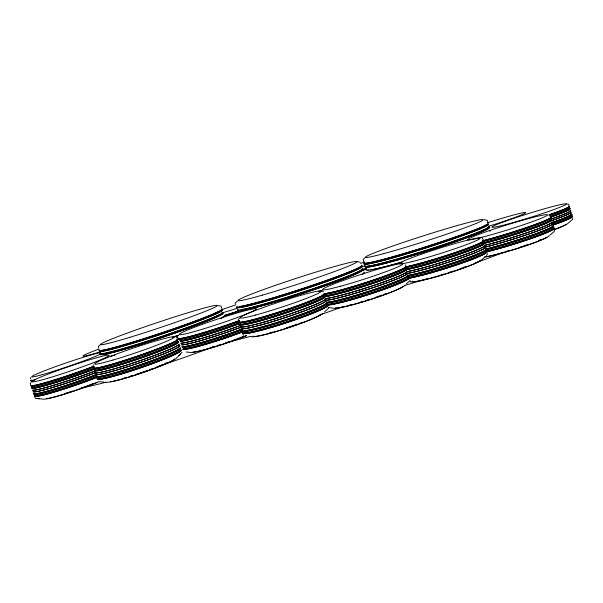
<?xml version="1.0" encoding="UTF-8"?>
<svg xmlns="http://www.w3.org/2000/svg" width="603" height="603" viewBox="0 0 603 603"><rect width="100%" height="100%" fill="white"/><g stroke="black" fill="none" stroke-linecap="round" stroke-linejoin="round"><path stroke-width="0.9" d="M93.126 365.426L93.352 364.875M328.597 307.07L328.379 308.442L324.542 311.887M572.842 218.294L572.571 219.394L567.491 223.751A34.831 2.54 -17 0 1 553.735 229.705M554.572 230.444L554.127 231.612L550.222 234.906M238.23 319.582L239.489 318.248M31.009 382.4L30.188 383.621L30.836 385.709A43.182 2.638 -19 0 0 93.51 366.428M30.911 377.448L30.18 378.82M486.44 255.649L487.684 253.697M180.621 354.067L176.754 357.767A37.65 3.113 -18.9 0 1 142.964 372.428A37.65 3.113 -18.9 0 1 105.902 382.234M406.384 283.84L410.153 280.516M482.604 258.966L485.076 256.765M237.386 301.161L235.374 302.917L235.245 303.844M178.842 355.604L182.031 352.295M100.513 344.501L98.545 346.22L98.5 347.969M365.282 257.406L363.179 259.478L364.076 262.622A65.35 3.354 -17.7 0 0 423.901 247.486A65.35 3.354 -17.7 0 0 488.294 223.404L487.186 220.231L484.134 219.756M37.883 398.606L39.429 398.666L35.419 398.41L34.507 396.292M98.809 381.624L103.829 382.008M218.098 305.668L221.045 306.105L222.183 309.188A65.026 3.324 -18.5 0 1 156.803 334.552A65.026 3.324 -18.5 0 1 99.344 349.808M321.459 291.121L323.517 291.43M566.632 203.927L568.531 204.213L569.202 206.166A41.2 2.382 -17.3 0 1 548.519 215.052M357.149 261.581L360.293 262.245M37.311 398.545L42.617 399.028A36.504 2.811 -19.2 0 0 63.127 394.43A36.504 2.811 -19.2 0 0 98.274 381.895M186.206 351.986L190.571 352.476A36.338 3.007 -18.5 0 0 246.378 335.615M328.07 307.5L333.421 308.178A37.672 3.241 -17.7 0 0 370.28 299.45A37.672 3.241 -17.7 0 0 404.869 285.264M482.445 238.336L483.614 240.672A44.569 2.955 -17.5 0 1 453.705 253.102A44.569 2.955 -17.5 0 1 405.442 266.971M175.903 336.919L177.139 337.74M243.393 335.449L242.594 333.271A45.082 3.693 -18.2 0 0 288.641 322.025A45.082 3.693 -18.2 0 0 327.957 304.862M177.455 336.459L178.051 338.253A42.979 2.819 -18.4 0 0 197.776 334.386A42.979 2.819 -18.4 0 0 239.391 320.608M405.57 264.785L406.173 266.662A44.569 3.045 -17.8 0 1 370.604 281.013A44.569 3.045 -17.8 0 1 324.354 293.827M343.182 306.588A103.912 8.306 -18.1 0 1 319.718 314.902M250.403 336.399A103.912 8.306 -18.1 0 1 228.055 342.082M364.973 265.75A34.394 1.817 -17.9 0 1 361.416 266.903M360.541 263.375A34.394 1.817 -17.9 0 1 364.672 262.049M362.584 269.27A66.202 3.844 -18.1 0 1 300.716 294.076A66.202 3.844 -18.1 0 1 238.215 309.754M361.815 269.526A65.373 3.799 -18.1 0 1 306.113 292.251A65.373 3.799 -18.1 0 1 238.298 310.424M363.526 272.202A66.187 4.055 -18.1 0 1 362.199 274.425M322.13 290.375A66.187 4.055 -18.1 0 1 318.776 291.535M321.723 290.45A65.365 4.01 -18.1 0 1 319.989 291.053M361.28 265.23A66.217 3.55 -18.1 0 1 304.764 287.933A66.217 3.55 -18.1 0 1 236.165 306.618M360.941 266.307A65.395 3.512 -18.1 0 1 304.764 287.88A65.395 3.512 -18.1 0 1 239.481 306.497M362.29 268.35A66.202 3.776 -18.1 0 1 305.864 291.294A66.202 3.776 -18.1 0 1 237.205 309.761M361.966 269.488A65.38 3.731 -18.1 0 1 359.2 271.207M358.076 271.765A65.38 3.731 -18.1 0 1 298.598 293.616A65.38 3.731 -18.1 0 1 241.155 309.618M361.581 266.149A66.217 3.618 -18.1 0 1 305.088 288.92A66.217 3.618 -18.1 0 1 236.474 307.538M360.813 266.405A65.388 3.573 -18.1 0 1 305.012 288.89A65.388 3.573 -18.1 0 1 237.258 307.281M302.721 322.16A34.085 2.992 -18.2 0 1 300.09 323.14M297.475 324.097A34.085 2.992 -18.2 0 1 289.741 326.766M288.875 327.052A34.085 2.992 -18.2 0 1 286.237 327.919M272.722 331.989A34.085 2.992 -18.2 0 1 269.873 332.766M323.035 313.319A38.14 3.347 -18.2 0 1 285.219 328.65A38.14 3.347 -18.2 0 1 250.954 336.429M320.811 314.562A36.112 3.181 -18.2 0 1 284.299 329.08A36.112 3.181 -18.2 0 1 252.981 336.082M327.429 305.035A44.524 3.648 -18.2 0 1 288.603 321.987A44.524 3.648 -18.2 0 1 243.13 333.097M327.225 304.409A44.524 3.618 -18.2 0 1 288.385 321.331A44.524 3.618 -18.2 0 1 242.919 332.472M327.753 304.236A45.082 3.663 -18.2 0 1 288.43 321.369A45.082 3.663 -18.2 0 1 242.391 332.645M327.263 302.736A45.089 3.588 -18.2 0 1 287.91 319.794A45.089 3.588 -18.2 0 1 241.886 331.137M327.06 302.111A45.089 3.558 -18.2 0 1 287.691 319.138A45.089 3.558 -18.2 0 1 241.682 330.512M326.411 300.106A45.097 3.46 -18.2 0 1 287.005 317.035A45.097 3.46 -18.2 0 1 241.012 328.499M325.884 300.286A44.539 3.414 -18.2 0 1 286.968 316.997A44.539 3.414 -18.2 0 1 241.547 328.326M325.183 299.495A44.539 3.332 -18.2 0 1 297.475 311.336A44.539 3.332 -18.2 0 1 254.632 324.595M253.599 324.851A44.539 3.332 -18.2 0 1 240.966 326.562M325.846 298.357A45.104 3.377 -18.2 0 1 286.402 315.196A45.104 3.377 -18.2 0 1 240.431 326.743M325.19 296.352A45.112 3.279 -18.2 0 1 285.709 313.085A45.112 3.279 -18.2 0 1 239.768 324.731M324.663 296.533A44.547 3.234 -18.2 0 1 285.671 313.055A44.547 3.234 -18.2 0 1 240.296 324.557M324.316 296.834A44.554 3.203 -18.2 0 1 285.49 312.384A44.554 3.203 -18.2 0 1 241.841 324.233M326.736 302.91A44.532 3.543 -18.2 0 1 287.872 319.756A44.532 3.543 -18.2 0 1 242.421 330.964M326.411 303.294A44.532 3.512 -18.2 0 1 276.242 322.756M275.383 323.027A44.532 3.512 -18.2 0 1 244.69 330.67M324.301 293.601A45.119 3.143 -18.2 0 1 284.759 310.191A45.119 3.143 -18.2 0 1 238.848 321.964M323.977 294.4A44.554 3.136 -18.2 0 1 284.94 310.816A44.554 3.136 -18.2 0 1 239.587 322.417M323.773 293.774A44.554 3.105 -18.2 0 1 284.722 310.161A44.554 3.105 -18.2 0 1 239.383 321.791M324.987 295.726A45.112 3.249 -18.2 0 1 285.498 312.429A45.112 3.249 -18.2 0 1 239.557 324.105M324.504 294.226A45.119 3.173 -18.2 0 1 284.978 310.854A45.119 3.173 -18.2 0 1 239.059 322.597M386.84 293.292A33.67 2.894 -17.7 0 1 384.36 294.226M381.865 295.131A33.67 2.894 -17.7 0 1 376.076 297.151M369.179 299.412A33.67 2.894 -17.7 0 1 366.571 300.234M363.142 301.274A33.67 2.894 -17.7 0 1 360.594 302.028M352.144 304.364A33.67 2.894 -17.7 0 1 349.778 304.96M403.038 286.154A35.675 3.083 -17.7 0 1 370.302 299.585A35.675 3.083 -17.7 0 1 335.404 307.847M409.754 277.915A44.539 3.58 -17.8 0 1 374.357 292.689A44.539 3.58 -17.8 0 1 328.017 305.126M409.226 278.081A43.981 3.535 -17.8 0 1 370.596 293.872A43.981 3.535 -17.8 0 1 326.374 305.005M409.022 277.455A43.981 3.505 -17.8 0 1 407.982 278.428M406.98 279.061A43.981 3.505 -17.8 0 1 368.523 293.827A43.981 3.505 -17.8 0 1 328.311 304.319M409.558 277.29A44.539 3.55 -17.8 0 1 374.146 292.04A44.539 3.55 -17.8 0 1 327.813 304.5M409.075 275.79A44.539 3.475 -17.8 0 1 373.649 290.488A44.539 3.475 -17.8 0 1 327.331 302.992M408.879 275.164A44.547 3.445 -17.8 0 1 373.438 289.839A44.547 3.445 -17.8 0 1 327.127 302.367M408.239 273.167A44.554 3.354 -17.8 0 1 372.767 287.759A44.554 3.354 -17.8 0 1 326.472 300.354M407.711 273.332A43.996 3.309 -17.8 0 1 369.006 288.95A43.996 3.309 -17.8 0 1 324.836 300.271M407.153 271.584A44.004 3.226 -17.8 0 1 377.538 284.088A44.004 3.226 -17.8 0 1 331.876 297.46M330.791 297.686A44.004 3.226 -17.8 0 1 326.396 298.425M407.681 271.418A44.554 3.271 -17.8 0 1 372.187 285.943A44.554 3.271 -17.8 0 1 325.899 298.598M407.048 269.413A44.562 3.173 -17.8 0 1 371.516 283.87A44.562 3.173 -17.8 0 1 325.251 296.593M406.512 269.579A44.011 3.136 -17.8 0 1 367.755 285.061A44.011 3.136 -17.8 0 1 323.623 296.533M405.947 269.36A44.011 3.105 -17.8 0 1 369.398 283.802A44.011 3.105 -17.8 0 1 325.537 295.787M408.548 275.955A43.989 3.437 -17.8 0 1 373.551 290.465A43.989 3.437 -17.8 0 1 327.821 302.819M408.344 275.33A43.989 3.407 -17.8 0 1 373.347 289.817A43.989 3.407 -17.8 0 1 327.617 302.186M405.834 267.453A44.011 3.038 -17.8 0 1 367.046 282.852A44.011 3.038 -17.8 0 1 322.929 294.415M405.638 266.827A44.019 3.007 -17.8 0 1 382.468 276.883M381.533 277.214A44.019 3.007 -17.8 0 1 324.844 293.653M406.844 268.787A44.562 3.143 -17.8 0 1 371.312 283.222A44.562 3.143 -17.8 0 1 325.047 295.96M405.533 266.714A44.569 3.075 -17.8 0 1 376.227 279.83A44.569 3.075 -17.8 0 1 324.557 294.452M237.567 311.382A36.813 2.08 -18.3 0 1 224.535 315.407M236.768 311.608A36.353 2.058 -18.3 0 1 224.753 315.309M238.607 311.638A36.806 2.103 -18.3 0 1 222.914 316.462M238.652 311.593A36.353 2.073 -18.3 0 1 224.927 315.836M237.281 308.231A34.801 1.862 -18.3 0 1 221.753 313.002M221.444 309.904A34.801 1.862 -18.3 0 1 235.848 304.809M504.07 252.16A103.95 8.058 -17.5 0 1 475.134 262.946M428.447 278.315A103.95 8.058 -17.5 0 1 425.771 279.136M423.977 279.686A103.95 8.058 -17.5 0 1 404.59 285.423M540.966 239.481A33.384 2.653 -17 0 1 538.547 240.529M527.911 244.524A33.384 2.653 -17 0 1 523.487 246.032M522.673 246.303A33.384 2.653 -17 0 1 520.155 247.124M508.977 250.569A33.384 2.653 -17 0 1 506.445 251.3M549.062 235.343A37.356 2.97 -17 0 1 525.967 245.579A37.356 2.97 -17 0 1 484.413 257.127M546.868 237.115A35.373 2.827 -17 0 1 521.075 247.336A35.373 2.827 -17 0 1 486.048 256.84M554.036 228.145A44.155 3.279 -17.1 0 1 531.936 238.268A44.155 3.279 -17.1 0 1 485.242 252.19M553.501 228.311A43.612 3.241 -17.1 0 1 531.68 238.313A43.612 3.241 -17.1 0 1 485.573 252.054M552.936 228.703A43.612 3.211 -17.1 0 1 486.259 251.217M553.848 227.535A44.162 3.256 -17.1 0 1 532.245 237.469A44.162 3.256 -17.1 0 1 485.935 251.353M553.403 226.08A44.162 3.188 -17.1 0 1 531.778 235.961A44.162 3.188 -17.1 0 1 485.475 249.868M553.215 225.469A44.162 3.158 -17.2 0 1 531.582 235.328A44.162 3.158 -17.2 0 1 485.279 249.25M552.612 223.532A44.17 3.075 -17.2 0 1 530.964 233.316A44.17 3.075 -17.2 0 1 484.661 247.275M552.084 223.698A43.62 3.038 -17.2 0 1 530.203 233.534A43.62 3.038 -17.2 0 1 484.103 247.358M551.165 222.937A43.627 2.962 -17.2 0 1 484.443 245.406M552.092 221.829A44.177 3 -17.2 0 1 530.414 231.56A44.177 3 -17.2 0 1 484.119 245.542M550.14 219.778A44.185 2.909 -17.2 0 1 532.954 228.431A44.185 2.909 -17.2 0 1 483.5 243.559M550.961 220.05A43.635 2.872 -17.2 0 1 529.035 229.758A43.635 2.872 -17.2 0 1 482.943 243.65M550.366 220.359A43.635 2.849 -17.2 0 1 489.267 241.336M488.294 241.592A43.635 2.849 -17.2 0 1 482.754 243.032M552.868 226.246A43.612 3.151 -17.1 0 1 531.514 235.999A43.612 3.151 -17.1 0 1 485.799 249.74M552.295 226.622A43.62 3.121 -17.2 0 1 485.603 249.122M550.675 217.208A44.192 2.789 -17.3 0 1 528.937 226.773A44.192 2.789 -17.3 0 1 482.649 240.838M550.328 217.984A43.642 2.781 -17.3 0 1 528.371 227.625A43.642 2.781 -17.3 0 1 482.287 241.547M549.725 218.263A43.642 2.751 -17.3 0 1 482.973 240.703M551.308 219.273A44.185 2.879 -17.2 0 1 529.6 228.914A44.185 2.879 -17.2 0 1 483.305 242.941M550.856 217.819A44.192 2.819 -17.3 0 1 529.133 227.406A44.192 2.819 -17.3 0 1 482.837 241.456M402.691 261.913A65.32 3.829 -17.6 0 1 366.255 269.383M490.465 230.361A65.32 3.829 -17.6 0 1 489.855 231.266M488.234 227.18A65.335 3.633 -17.6 0 1 430.715 250.004A65.335 3.633 -17.6 0 1 365.335 266.534M488.762 227.678A64.521 3.588 -17.6 0 1 425.251 251.677A64.521 3.588 -17.6 0 1 366.089 266.3M488.475 226.766A64.529 3.52 -17.6 0 1 448.873 242.888A64.529 3.52 -17.6 0 1 379.792 263.707M378.752 263.963A64.529 3.52 -17.6 0 1 367.408 266.179M401.191 262.282A64.506 3.784 -17.6 0 1 370.219 269.835M368.637 270.001A64.506 3.784 -17.6 0 1 367.529 270.008M487.789 224.565A64.536 3.377 -17.7 0 1 424.218 248.398A64.536 3.377 -17.7 0 1 365.116 263.277M487.428 223.984A64.536 3.317 -17.7 0 1 437.265 243.137A64.536 3.317 -17.7 0 1 370.008 262.524M368.946 262.72A64.536 3.317 -17.7 0 1 365.802 263.127M489.267 226.517A65.343 3.565 -17.6 0 1 424.942 250.773A65.343 3.565 -17.6 0 1 365.049 265.644M488.581 224.316A65.35 3.414 -17.7 0 1 424.203 248.451A65.35 3.414 -17.7 0 1 364.363 263.511M487.631 222.726A35.713 1.839 -17.5 0 1 525.658 212.701A35.713 1.839 -17.5 0 1 488.317 226.351M465.742 266.632A33.67 2.811 -17.3 0 1 463.059 267.634M462.132 267.973A33.67 2.811 -17.3 0 1 459.833 268.795M453.252 271.041A33.67 2.811 -17.3 0 1 448.941 272.443M443.74 274.056A33.67 2.811 -17.3 0 1 441.14 274.832M482.129 259.162A37.672 3.151 -17.3 0 1 445.692 273.837A37.672 3.151 -17.3 0 1 410.244 281.352M480.282 260.051A35.667 2.992 -17.3 0 1 479.302 261.182M478.82 261.491A35.667 2.992 -17.3 0 1 440.409 275.571A35.667 2.992 -17.3 0 1 412.218 281.066M487.103 251.835A44.532 3.475 -17.4 0 1 456.577 264.943A44.532 3.475 -17.4 0 1 408.171 278.382M486.568 252.001A43.981 3.437 -17.4 0 1 456.418 264.943A43.981 3.437 -17.4 0 1 408.623 278.217M485.227 252.68A43.981 3.407 -17.4 0 1 450.788 266.096A43.981 3.407 -17.4 0 1 408.427 277.591M486.907 251.217A44.532 3.452 -17.4 0 1 456.373 264.295A44.532 3.452 -17.4 0 1 407.975 277.764M486.44 249.732A44.539 3.377 -17.4 0 1 455.891 262.757A44.539 3.377 -17.4 0 1 407.492 276.264M486.252 249.107A44.539 3.347 -17.4 0 1 455.687 262.109A44.539 3.347 -17.4 0 1 407.296 275.639M485.626 247.124A44.547 3.256 -17.4 0 1 455.039 260.051A44.547 3.256 -17.4 0 1 406.656 273.641M485.091 247.29A43.989 3.219 -17.4 0 1 454.881 260.059A43.989 3.219 -17.4 0 1 407.115 273.476M484.548 245.557A43.996 3.136 -17.5 0 1 455.084 258.001A43.996 3.136 -17.5 0 1 407.409 271.561M485.083 245.391A44.554 3.173 -17.5 0 1 455.25 257.994A44.554 3.173 -17.5 0 1 406.957 271.727M484.465 243.401A44.554 3.083 -17.5 0 1 453.041 256.456A44.554 3.083 -17.5 0 1 404.658 270.031M483.93 243.567A44.004 3.045 -17.5 0 1 453.667 256.2A44.004 3.045 -17.5 0 1 405.917 269.722M483.734 242.949A44.004 3.015 -17.5 0 1 441.509 259.426M440.635 259.697A44.004 3.015 -17.5 0 1 411.223 267.92M410.47 268.101A44.004 3.015 -17.5 0 1 405.721 269.096M485.905 249.898A43.981 3.339 -17.4 0 1 454.964 263.014A43.981 3.339 -17.4 0 1 407.153 276.227M485.716 249.273A43.989 3.309 -17.4 0 1 474.689 255.152M473.717 255.544A43.989 3.309 -17.4 0 1 407.749 275.473M483.267 241.464A44.011 2.947 -17.5 0 1 452.974 254.014A44.011 2.947 -17.5 0 1 405.239 267.596M483.071 240.838A44.011 2.917 -17.5 0 1 452.77 253.366A44.011 2.917 -17.5 0 1 405.043 266.978M484.269 242.783A44.562 3.053 -17.5 0 1 454.398 255.288A44.562 3.053 -17.5 0 1 406.12 269.096M483.802 241.29A44.562 2.985 -17.5 0 1 453.908 253.742A44.562 2.985 -17.5 0 1 405.646 267.596M565.787 224.542A32.984 2.412 -17 0 1 553.607 229.871M572.307 216.304A41.17 2.804 -17.1 0 1 552.604 225.228M571.81 216.454A40.665 2.766 -17.1 0 1 553.185 224.979M571.636 215.897A40.665 2.744 -17.1 0 1 553.004 224.399M572.134 215.738A41.177 2.781 -17.1 0 1 552.423 224.648M571.719 214.389A41.177 2.721 -17.1 0 1 551.994 223.253M571.546 213.824A41.177 2.698 -17.1 0 1 551.813 222.673M570.996 212.022A41.185 2.623 -17.2 0 1 551.24 220.811M570.498 212.181A40.672 2.593 -17.2 0 1 551.82 220.562M570.016 210.605A40.68 2.525 -17.2 0 1 551.323 218.934M570.513 210.447A41.192 2.563 -17.2 0 1 550.743 219.183M569.963 208.646A41.192 2.487 -17.2 0 1 550.17 217.314M569.466 208.796A40.68 2.457 -17.2 0 1 550.75 217.072M569.292 208.239A40.687 2.435 -17.2 0 1 550.569 216.492M571.222 214.54A40.665 2.691 -17.1 0 1 551.737 223.298M570.415 215.098A40.665 2.668 -17.1 0 1 551.557 222.718M571.056 213.982A40.665 2.668 -17.1 0 1 570.883 214.766M568.878 206.882A40.687 2.374 -17.2 0 1 550.14 215.098M568.704 206.316A40.687 2.352 -17.3 0 1 549.959 214.517M569.79 208.08A41.192 2.465 -17.2 0 1 549.989 216.733M569.375 206.731A41.2 2.404 -17.2 0 1 549.559 215.339M242.79 336.617A32.472 2.683 -18.5 0 1 240.235 337.627M239.451 337.929A32.472 2.683 -18.5 0 1 233.534 340.137M229.419 341.599A32.472 2.683 -18.5 0 1 225.266 343.017M220.276 344.652A32.472 2.683 -18.5 0 1 217.804 345.436M214.419 346.476A32.472 2.683 -18.5 0 1 211.819 347.253M246.544 335.637A34.401 2.857 -18.5 0 1 193.043 352.114M243.077 331.725A42.949 3.317 -18.5 0 1 182.664 349.552M242.813 331.771A42.414 3.279 -18.5 0 1 183.161 349.378M241.818 331.454A42.421 3.249 -18.5 0 1 183.493 348.775M242.873 331.107A42.949 3.294 -18.5 0 1 182.995 348.949M242.383 329.63A42.956 3.226 -18.5 0 1 182.513 347.501M241.381 329.313A42.956 3.196 -18.5 0 1 181.774 346.906M241.524 327.037A42.964 3.105 -18.5 0 1 181.661 344.969M241.26 327.082A42.429 3.068 -18.5 0 1 181.624 344.803M240.687 325.356A42.436 2.992 -18.4 0 1 181.586 343.099M240.152 325.605A42.971 3.03 -18.4 0 1 180.561 343.288M239.497 323.623A42.971 2.94 -18.4 0 1 180.44 341.343M240.032 323.381A42.444 2.909 -18.4 0 1 180.41 341.185M239.821 322.763A42.444 2.879 -18.4 0 1 180.734 340.559M241.328 329.977A42.421 3.181 -18.5 0 1 183.011 347.328M241.909 329.057A42.421 3.158 -18.5 0 1 200.889 342.662M199.962 342.926A42.421 3.158 -18.5 0 1 182.807 346.717M239.331 321.278A42.444 2.811 -18.4 0 1 198.251 334.876A42.444 2.811 -18.4 0 1 178.759 338.675M239.127 320.66A42.451 2.789 -18.4 0 1 179.521 338.532M240.084 322.711A42.979 2.917 -18.4 0 1 179.709 340.755M238.796 321.527A42.979 2.849 -18.4 0 1 197.588 335.117A42.979 2.849 -18.4 0 1 178.254 338.848M250.449 309.445A40.635 2.525 -18.4 0 1 219.62 323.736A40.635 2.525 -18.4 0 1 183.267 331.929A40.635 2.525 -18.4 0 1 249.687 309.618M35.155 379.905A39.798 2.239 -18.9 0 1 30.745 380.44M33.18 380.214A39.308 2.208 -18.9 0 1 31.22 380.274M32.916 380.93A39.798 2.261 -18.9 0 1 31.582 380.139M33.369 380.764A39.308 2.231 -18.9 0 1 31.409 380.817M100.415 354.149A37.627 2.005 -18.9 0 1 45.911 373.604A37.627 2.005 -18.9 0 1 45.549 370.363A37.627 2.005 -18.9 0 1 100.241 352.597M222.733 313.356A64.197 3.55 -18.6 0 1 158.28 338.682A64.197 3.55 -18.6 0 1 101.462 353.494M222.484 312.791A65.011 3.595 -18.6 0 1 163.534 336.987A65.011 3.595 -18.6 0 1 100.693 353.742M224.429 315.949A64.996 3.791 -18.6 0 1 220.63 318.64M178.473 335.253A64.996 3.791 -18.6 0 1 172.435 337.356M115 355.167A64.996 3.791 -18.6 0 1 111.042 356.139M178.277 335.26A64.189 3.746 -18.6 0 1 174.727 336.504M221.429 309.437A64.22 3.279 -18.5 0 1 220.562 310.334M219.432 311.005A64.22 3.279 -18.5 0 1 190.699 322.733M189.787 323.065A64.22 3.279 -18.5 0 1 100.219 350.433M223.185 312.218A65.011 3.535 -18.6 0 1 157.896 337.801A65.011 3.535 -18.6 0 1 100.384 352.853M222.432 312.467A64.204 3.49 -18.6 0 1 221.58 313.394M220.457 314.08A64.204 3.49 -18.6 0 1 166.209 334.966A64.204 3.49 -18.6 0 1 105.698 352.996M104.477 353.222A64.204 3.49 -18.6 0 1 101.274 353.524M222.477 310.078A65.026 3.384 -18.5 0 1 157.127 335.509A65.026 3.384 -18.5 0 1 99.653 350.705M221.723 310.334A64.212 3.339 -18.5 0 1 157.179 335.441A64.212 3.339 -18.5 0 1 100.422 350.449M167.28 362.524A33.647 2.781 -18.9 0 1 165.018 363.556M161.74 364.966A33.647 2.781 -18.9 0 1 156.23 367.189M152.25 368.712A33.647 2.781 -18.9 0 1 149.785 369.624M147.275 370.528A33.647 2.781 -18.9 0 1 139.549 373.212M138.698 373.498A33.647 2.781 -18.9 0 1 136.135 374.342M132.75 375.428A33.647 2.781 -18.9 0 1 130.293 376.189M126.788 377.244A33.647 2.781 -18.9 0 1 124.278 377.968M174.719 359.041A35.652 2.962 -18.9 0 1 145.994 371.516A35.652 2.962 -18.9 0 1 110.372 381.805M181.42 350.479A44.509 3.437 -18.9 0 1 135.826 369.451A44.509 3.437 -18.9 0 1 97.543 378.375M180.9 350.644A43.959 3.399 -18.9 0 1 135.879 369.39A43.959 3.399 -18.9 0 1 98.063 378.202M180.696 350.041A43.959 3.369 -18.9 0 1 157.323 361.046A43.959 3.369 -18.9 0 1 114.713 375.209M113.711 375.481A43.959 3.369 -18.9 0 1 97.897 378.518M181.217 349.868A44.509 3.414 -18.9 0 1 135.615 368.817A44.509 3.414 -18.9 0 1 97.332 377.772M180.727 348.413A44.516 3.339 -18.9 0 1 135.095 367.295A44.516 3.339 -18.9 0 1 96.834 376.31M180.523 347.81A44.516 3.317 -18.9 0 1 134.876 366.654A44.516 3.317 -18.9 0 1 96.623 375.699M178.887 345.323A44.524 3.226 -18.8 0 1 139.647 362.78A44.524 3.226 -18.8 0 1 95.96 373.754M179.355 346.039A43.974 3.181 -18.8 0 1 134.235 364.559A43.974 3.181 -18.8 0 1 96.48 373.581M178.782 344.343A43.974 3.105 -18.8 0 1 139.12 360.926A43.974 3.105 -18.8 0 1 95.915 372.729M179.302 344.17A44.532 3.143 -18.8 0 1 133.58 362.84A44.532 3.143 -18.8 0 1 95.372 372.051M177.681 341.728A44.532 3.053 -18.8 0 1 138.351 358.966A44.532 3.053 -18.8 0 1 94.709 370.099M178.134 342.398A43.981 3.015 -18.8 0 1 132.939 360.745A43.981 3.015 -18.8 0 1 95.229 369.925M177.93 341.795A43.981 2.985 -18.8 0 1 138.215 358.257A43.981 2.985 -18.8 0 1 95.033 370.144M180.214 348.587A43.966 3.301 -18.9 0 1 135.147 367.227A43.966 3.301 -18.9 0 1 97.354 376.136M180.011 347.984A43.966 3.271 -18.9 0 1 140.416 364.74A43.966 3.271 -18.9 0 1 97.181 376.423M176.792 339.09A44.547 2.925 -18.8 0 1 142.934 354.247A44.547 2.925 -18.8 0 1 93.782 368.229M177.44 340.341A43.989 2.917 -18.8 0 1 132.208 358.574A43.989 2.917 -18.8 0 1 94.52 367.853M177.237 339.73A43.989 2.887 -18.8 0 1 176.295 340.574M175.352 341.155A43.989 2.887 -18.8 0 1 133.399 357.473A43.989 2.887 -18.8 0 1 94.769 368.094M178.443 341.622A44.539 3.023 -18.8 0 1 138.23 358.295A44.539 3.023 -18.8 0 1 94.498 370.325M176.996 339.693A44.539 2.955 -18.8 0 1 137.62 356.803A44.539 2.955 -18.8 0 1 94 368.026M100.256 351.866A34.748 1.771 -18.7 0 1 83.033 356.064A34.748 1.771 -18.7 0 1 99.088 349.016M97.234 382.445A34.567 2.668 -19.2 0 1 46.408 398.749M97.204 377.222A43.152 3.098 -19.1 0 1 52.257 392.659A43.152 3.098 -19.1 0 1 35.178 395.199M97.754 376.95A42.617 3.06 -19.1 0 1 57.571 391.023A42.617 3.06 -19.1 0 1 35.027 396.103M96.721 376.679A42.617 3.038 -19.1 0 1 34.823 395.515M97 376.619A43.152 3.075 -19.1 0 1 34.303 395.704M97.347 374.847A43.152 3.015 -19.1 0 1 51.964 390.48A43.152 3.015 -19.1 0 1 34.492 393.224M96.307 374.584A43.16 2.985 -19.1 0 1 33.61 393.706M96.488 372.337A43.16 2.902 -19.1 0 1 55.747 386.546A43.16 2.902 -19.1 0 1 32.961 391.822M95.372 372.722A42.625 2.872 -19.1 0 1 33.474 391.641M94.799 371.049A42.632 2.796 -19 0 1 32.901 389.998M95.07 370.988A43.167 2.834 -19 0 1 32.389 390.179M94.415 369.066A43.175 2.751 -19 0 1 49.416 384.443A43.175 2.751 -19 0 1 32.434 387.292M94.136 369.126A42.64 2.714 -19 0 1 32.253 388.113M94.761 368.207A42.64 2.691 -19 0 1 54.519 382.189A42.64 2.691 -19 0 1 32.049 387.525M96.231 375.239A42.617 2.977 -19.1 0 1 34.333 394.106M96.028 374.644A42.625 2.947 -19.1 0 1 34.13 393.518M94.272 366.767A42.64 2.631 -19 0 1 54.021 380.734A42.64 2.631 -19 0 1 31.56 386.116M94.068 366.172A42.647 2.6 -19 0 1 39.059 384.33M38.366 384.503A42.647 2.6 -19 0 1 33.482 385.513M94.211 368.471A43.175 2.721 -19 0 1 31.529 387.706M93.714 367.031A43.182 2.661 -19 0 1 31.039 386.297M92.975 383.644A32.622 2.51 -19.2 0 1 88.875 385.242M88.113 385.528A32.622 2.51 -19.2 0 1 80.862 388.189M72.556 391.053A32.622 2.51 -19.2 0 1 64.574 393.616M214.706 346.243A103.475 7.975 -18.7 0 1 159.524 365.915M106.015 382.181A103.475 7.975 -18.7 0 1 81.428 388.03M362.833 269.647A36.376 2.028 -17.9 0 0 366.255 268.531A35.924 1.997 -17.9 0 1 362.825 269.616M362.998 270.167A36.376 2.043 -17.9 0 0 366.428 269.059A35.924 2.02 -17.9 0 1 362.991 270.144M262.29 295.153A62.606 3.023 -18.1 0 0 356.667 262.207A62.606 3.023 -18.1 0 0 273.551 286.01A62.606 3.023 -18.1 0 0 262.29 295.153M255.386 315.098A42.655 2.811 -18.2 0 0 320.713 291.89A42.655 2.811 -18.2 0 0 265.757 306.641A42.655 2.811 -18.2 0 0 255.386 315.098M340.62 286.199A42.135 2.729 -17.8 0 0 402.766 264.084A42.135 2.729 -17.8 0 0 344.765 279.92A42.135 2.729 -17.8 0 0 340.62 286.199M482.016 237.243A41.78 2.495 -17.3 0 0 546.913 215.55A41.78 2.495 -17.3 0 0 493.91 229.087A41.78 2.495 -17.3 0 0 482.016 237.243M383.719 253.629A61.785 2.857 -17.7 0 0 481.616 220.977A61.785 2.857 -17.7 0 0 408.02 240.838A61.785 2.857 -17.7 0 0 383.719 253.629M412.181 261.589A42.135 2.646 -17.5 0 0 479.053 239.218A42.135 2.646 -17.5 0 0 428.899 251.662A42.135 2.646 -17.5 0 0 412.181 261.589M505.827 224.557A38.954 2.133 -17.3 0 0 565.9 204.515A38.954 2.133 -17.3 0 0 515.701 217.668A38.954 2.133 -17.3 0 0 505.827 224.557M129.864 337.311A61.476 2.827 -18.5 0 0 217.284 305.57A61.476 2.827 -18.5 0 0 129.766 332.178A61.476 2.827 -18.5 0 0 129.864 337.311M113.055 360.014A42.112 2.623 -18.7 0 0 174.388 337.1A42.112 2.623 -18.7 0 0 116.175 354.172A42.112 2.623 -18.7 0 0 113.055 360.014M47.569 378.33A40.823 2.359 -18.9 0 0 108.947 355.649A40.823 2.359 -18.9 0 0 55.205 371.425A40.823 2.359 -18.9 0 0 47.569 378.33"/></g></svg>
